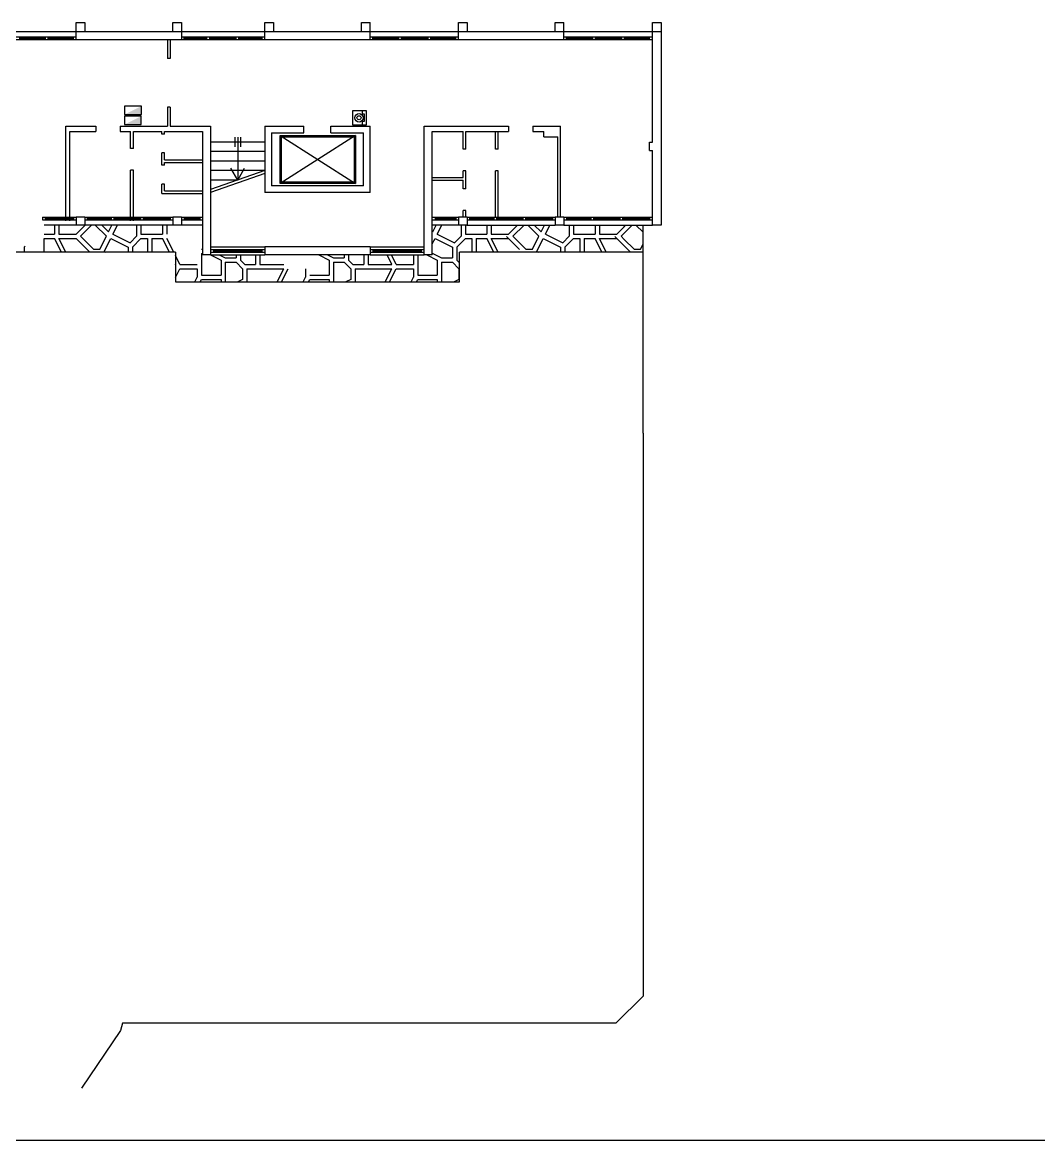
# Model space of a CAD drawing. Header units: millimetres. Extents: x 0 to 180329, y 0 to 340677.
# Drawn here: x 48152 to 85747, y 282661 to 324015 of the extents above; entities that cross this region are included whole.
import ezdxf

# ---------------------------------------------------------------- set-up
doc = ezdxf.new("R2010")
doc.units = ezdxf.units.MM
doc.linetypes.add('CONTINUA', pattern=[0])
doc.layers.add('finestre', color=4, linetype='Continuous')
doc.layers.add('MURI', color=7, linetype='Continuous')

# ---------------------------------------------------------------- blocks, each defined once
blk = doc.blocks.new('PE-flat-1')
at = {"linetype": 'Continuous', "transparency": 33554687}
for p, q in [((0, 0), (0, 552)), ((0, 552), (489, 552)), ((341, 532), (341, 428)), ((341, 428), (417, 428)), ((417, 428), (417, 140)), ((489, 552), (489, 0)), ((489, 0), (0, 0)), ((417, 140), (341, 140)), ((341, 140), (341, 36))]:
    blk.add_line(p, q, dxfattribs=at)
at = {"transparency": 33554687}
for radius in [156, 75]:
    blk.add_circle((224, 279), radius, dxfattribs=at)
blk = doc.blocks.new('Q-flat-4')
at = {"transparency": 33554687}
blk.add_hatch(color=256, dxfattribs=at).paths.add_polyline_path([(-625, -312.5), (0, 0), (0, -312.5)])
for p, q in [((0, 0), (-625, 0)), ((-625, 0), (-625, -312.5)), ((0, -312.5), (0, 0)), ((-625, -312.5), (0, -312.5))]:
    blk.add_line(p, q, dxfattribs=at)
at = {"transparency": 33554687, "const_width": 0.01}
blk.add_lwpolyline([(-625, -312.5), (0, 0), (0, -312.5), (0, -312.5)], close=True, dxfattribs=at)
blk = doc.blocks.new('Q-flat-5')
at = {"transparency": 33554687}
blk.add_hatch(color=256, dxfattribs=at).paths.add_polyline_path([(-625, -312.5), (0, 0), (0, -312.5)])
for p, q in [((0, 0), (-625, 0)), ((-625, 0), (-625, -312.5)), ((0, -312.5), (0, 0)), ((-625, -312.5), (0, -312.5))]:
    blk.add_line(p, q, dxfattribs=at)
at = {"transparency": 33554687, "const_width": 0.01}
blk.add_lwpolyline([(-625, -312.5), (0, 0), (0, -312.5), (0, -312.5)], close=True, dxfattribs=at)

msp = doc.modelspace()

# ---------------------------------------------------------------- linework, layer by layer
at = {"linetype": 'CONTINUA', "transparency": 33554687}
for p, q in [((50139, 323380), (50139, 324015)), ((50139, 324015), (50459, 324015)), ((50459, 324015), (50459, 323680)), ((53719, 323680), (53719, 324015)), ((53719, 324015), (54039, 324015)), ((54039, 324015), (54039, 323380)), ((57117, 323380), (57117, 324015)), ((57117, 324015), (57437, 324015)), ((57437, 324015), (57437, 323680)), ((60697, 323680), (60697, 324015)), ((60697, 324015), (61017, 324015)), ((61017, 323380), (61017, 324015)), ((64287, 323380), (64287, 324015)), ((64287, 324015), (64607, 324015)), ((64607, 324015), (64607, 323680)), ((67867, 323680), (67867, 324015)), ((67867, 324015), (68187, 324015)), ((68187, 323380), (68187, 324015)), ((71457, 324015), (71777, 324015)), ((71457, 319580), (71457, 324015)), ((71777, 324015), (71777, 316517)), ((50459, 323680), (53719, 323680)), ((57437, 323680), (60697, 323680)), ((64607, 323680), (67867, 323680)), ((50139, 323380), (54039, 323380)), ((57117, 323380), (61017, 323380)), ((64287, 323380), (68187, 323380)), ((55117, 320180), (55117, 315417)), ((57117, 320180), (57117, 317717)), ((57117, 320180), (58567, 320180)), ((58567, 319930), (58567, 320180)), ((59567, 319930), (59567, 320180)), ((59567, 320180), (61017, 320180)), ((61017, 317717), (61017, 320180)), ((63017, 315417), (63017, 320180)), ((54817, 319980), (54817, 315417)), ((57367, 319930), (58567, 319930)), ((57367, 319930), (57367, 317967)), ((60476, 319827), (57689, 318058)), ((57689, 319827), (60476, 318058)), ((59567, 319930), (60767, 319930)), ((60767, 317967), (60767, 319930)), ((63317, 315417), (63317, 319980)), ((71457, 316517), (71457, 319280)), ((53407, 318930), (54817, 318930)), ((53407, 318830), (54817, 318830)), ((61017, 317717), (57117, 317717)), ((60767, 317967), (57367, 317967)), ((50459, 316817), (50139, 316817)), ((50139, 316817), (50139, 316517)), ((50459, 316817), (50459, 316517)), ((54039, 316817), (53719, 316817)), ((53719, 316817), (53719, 316517)), ((54039, 316817), (54039, 316517)), ((64607, 316817), (64287, 316817)), ((64287, 316817), (64287, 316517)), ((64607, 316817), (64607, 316517)), ((68187, 316817), (67867, 316817)), ((67867, 316817), (67867, 316517)), ((68187, 316817), (68187, 316517)), ((54817, 316517), (48957, 316517)), ((64607, 316517), (63317, 316517)), ((68187, 316517), (67867, 316517)), ((71088, 316517), (71112, 316493)), ((71777, 316517), (71457, 316517)), ((61017, 315717), (57117, 315717)), ((55117, 315417), (54817, 315417)), ((61017, 315417), (57117, 315417)), ((63317, 315417), (63017, 315417)), ((71112, 308818), (71112, 288007)), ((70112, 287007), (71112, 288007))]:
    msp.add_line(p, q, dxfattribs=at)
at = {"transparency": 33554687}
for p, q in [((27882, 323680), (71777, 323680)), ((70412, 316458), (70469, 316517)), ((71112, 308818), (71112, 316517)), ((180329, 282661), (9343, 282661))]:
    msp.add_line(p, q, dxfattribs=at)
at = {"linetype": 'Continuous', "transparency": 33554687}
for p, q in [((46909, 323680), (50139, 323680)), ((50139, 323380), (50139, 323680)), ((54039, 323680), (57117, 323680)), ((57117, 323380), (57117, 323680)), ((61017, 323680), (64287, 323680)), ((64287, 323380), (64287, 323680)), ((68187, 323680), (71457, 323680)), ((53517, 323380), (53517, 322678)), ((53617, 323380), (53617, 322678)), ((53617, 322678), (53517, 322678)), ((53617, 320883), (53517, 320883)), ((53517, 320883), (53517, 320180)), ((53617, 320883), (53617, 320180)), ((49757, 320180), (50867, 320180)), ((49757, 316680), (49757, 320180)), ((50867, 320180), (50867, 319980)), ((51767, 320180), (51767, 319980)), ((51767, 320180), (53517, 320180)), ((53617, 320180), (55117, 320180)), ((63017, 320180), (66137, 320180)), ((66137, 320180), (66137, 319980)), ((67037, 320180), (67037, 319980)), ((67037, 320180), (68057, 320180)), ((68057, 316817), (68057, 320180)), ((49907, 319980), (50867, 319980)), ((49907, 316680), (49907, 319980)), ((51764, 319980), (52157, 319980)), ((52157, 319346), (52157, 319980)), ((52257, 319980), (53307, 319980)), ((52257, 319346), (52257, 319980)), ((53307, 319886), (53307, 319980)), ((53407, 319886), (53307, 319886)), ((53407, 319886), (53407, 319980)), ((53407, 319980), (54817, 319980)), ((56017, 319765), (56017, 319414)), ((56117, 319768), (56117, 318182)), ((56217, 319765), (56217, 319414)), ((63317, 319980), (64457, 319980)), ((64457, 319327), (64457, 319980)), ((64557, 319327), (64557, 319980)), ((64557, 319980), (66137, 319980)), ((65657, 319327), (65657, 319980)), ((65757, 319327), (65757, 319980)), ((67034, 319980), (67437, 319980)), ((67437, 319780), (67437, 319980)), ((67437, 319780), (67957, 319780)), ((67957, 316817), (67957, 319780)), ((52257, 319346), (52157, 319346)), ((57117, 319586), (55117, 319586)), ((64557, 319327), (64457, 319327)), ((65757, 319327), (65657, 319327)), ((71357, 319280), (71357, 319580)), ((71357, 319580), (71457, 319580)), ((71357, 319280), (71457, 319280)), ((53407, 319186), (53307, 319186)), ((53307, 318736), (53307, 319186)), ((53407, 318930), (53407, 319186)), ((57117, 319235), (55117, 319235)), ((57117, 318884), (55117, 318884)), ((52257, 318546), (52157, 318546)), ((52157, 316680), (52157, 318546)), ((52257, 316680), (52257, 318546)), ((53407, 318736), (53307, 318736)), ((53407, 318736), (53407, 318830)), ((57117, 318533), (55117, 318533)), ((57117, 318533), (55117, 317831)), ((57117, 318427), (55117, 317725)), ((56117, 318182), (55868, 318620)), ((56117, 318182), (56365, 318620)), ((64457, 318280), (64457, 318527)), ((64557, 318527), (64457, 318527)), ((64557, 317863), (64557, 318527)), ((65657, 316817), (65657, 318527)), ((65757, 318527), (65657, 318527)), ((65757, 316817), (65757, 318527)), ((53407, 318036), (53307, 318036)), ((53307, 317680), (53307, 318036)), ((53407, 317780), (53407, 318036)), ((56117, 318182), (55117, 318182)), ((63317, 318280), (64457, 318280)), ((63317, 318180), (64457, 318180)), ((64457, 317863), (64457, 318180)), ((53307, 317680), (54817, 317680)), ((53407, 317780), (54817, 317780)), ((64557, 317863), (64457, 317863)), ((64457, 316817), (64457, 317063)), ((64557, 317063), (64457, 317063)), ((64557, 316817), (64557, 317063)), ((51088, 316517), (51340, 316266)), ((51340, 316266), (51465, 316517)), ((52368, 316517), (52380, 316506)), ((64368, 316517), (64380, 316506)), ((64597, 316517), (67867, 316517)), ((68187, 316517), (71457, 316517)), ((68368, 316517), (68380, 316506)), ((63317, 316288), (63340, 316266)), ((54780, 315626), (54817, 315626)), ((55117, 315717), (57117, 315717)), ((57117, 315717), (57117, 315417)), ((61017, 315717), (61017, 315417)), ((61017, 315717), (63017, 315717)), ((54780, 315466), (54817, 315466)), ((55117, 315417), (57117, 315417)), ((61017, 315417), (63017, 315417)), ((56460, 314426), (56477, 314417))]:
    msp.add_line(p, q, dxfattribs=at)
at = {"color": 8, "linetype": 'CONTINUA', "transparency": 33554687}
for p, q in [((49340, 316517), (49340, 316186)), ((49500, 316517), (49500, 316186)), ((50471, 316517), (50140, 316186)), ((50711, 316517), (50300, 316106)), ((50848, 316517), (51260, 316106)), ((51500, 316186), (51665, 316517)), ((52380, 316506), (52380, 316106)), ((52540, 316517), (52540, 316186)), ((53340, 316517), (53340, 316186)), ((53500, 316517), (53500, 316186)), ((63340, 316266), (63465, 316517)), ((63500, 316186), (63665, 316517)), ((64380, 316506), (64380, 316106)), ((64540, 316517), (64540, 316186)), ((65340, 316517), (65340, 316186)), ((65500, 316517), (65500, 316186)), ((66471, 316517), (66140, 316186)), ((66711, 316517), (66300, 316106)), ((66848, 316517), (67260, 316106)), ((67088, 316517), (67340, 316266)), ((67340, 316266), (67465, 316517)), ((67500, 316186), (67665, 316517)), ((68380, 316506), (68380, 316106)), ((68540, 316517), (68540, 316186)), ((69340, 316517), (69340, 316186)), ((69500, 316517), (69500, 316186)), ((70412, 316458), (70140, 316186)), ((70711, 316517), (70300, 316106)), ((70848, 316517), (71112, 316253)), ((48940, 316026), (48940, 315517)), ((48957, 316186), (49340, 316186)), ((48957, 316026), (49340, 316026)), ((49594, 315517), (49340, 316026)), ((49500, 316186), (50140, 316186)), ((49754, 315517), (49500, 316026)), ((49500, 316026), (50140, 316026)), ((50140, 316026), (50620, 315546)), ((50300, 316106), (50780, 315626)), ((51020, 315626), (51260, 316106)), ((51180, 315546), (51420, 316026)), ((51420, 316026), (52060, 315706)), ((51500, 316186), (52140, 315866)), ((52140, 315866), (52380, 316106)), ((52220, 315706), (52540, 316026)), ((52540, 316186), (53340, 316186)), ((52540, 316026), (52780, 316026)), ((52780, 316026), (52780, 315517)), ((52940, 316026), (53340, 316026)), ((52940, 316026), (52940, 315517)), ((53594, 315517), (53340, 316026)), ((53754, 315517), (53500, 316026)), ((63317, 315820), (63420, 316026)), ((63420, 316026), (64060, 315706)), ((63500, 316186), (64140, 315866)), ((64140, 315866), (64380, 316106)), ((64220, 315706), (64540, 316026)), ((64540, 316186), (65340, 316186)), ((64540, 316026), (64780, 316026)), ((64780, 316026), (64780, 315517)), ((64940, 316026), (65340, 316026)), ((64940, 316026), (64940, 315517)), ((65594, 315517), (65340, 316026)), ((65500, 316186), (66140, 316186)), ((65754, 315517), (65500, 316026)), ((65500, 316026), (66140, 316026)), ((66064, 316101), (66544, 315621)), ((66300, 316106), (66780, 315626)), ((67020, 315626), (67260, 316106)), ((67180, 315546), (67420, 316026)), ((67420, 316026), (68060, 315706)), ((67500, 316186), (68140, 315866)), ((68140, 315866), (68380, 316106)), ((68220, 315706), (68540, 316026)), ((68540, 316186), (69340, 316186)), ((68540, 316026), (68780, 316026)), ((68780, 316026), (68780, 315517)), ((68940, 316026), (69340, 316026)), ((68940, 316026), (68940, 315517)), ((69594, 315517), (69340, 316026)), ((69500, 316186), (70140, 316186)), ((69754, 315517), (69500, 316026)), ((69500, 316026), (70140, 316026)), ((70064, 316101), (70415, 315750)), ((70413, 316219), (70300, 316106)), ((70300, 316106), (70414, 315991)), ((70414, 315991), (70780, 315626)), ((48220, 315706), (48256, 315742)), ((48220, 315706), (48220, 315517)), ((50620, 315546), (50620, 315517)), ((50780, 315626), (51020, 315626)), ((51180, 315546), (51237, 315517)), ((52060, 315706), (52060, 315517)), ((52220, 315706), (52220, 315517)), ((64060, 315706), (64060, 315306)), ((64220, 315706), (64220, 315226)), ((66620, 315546), (66620, 315517)), ((66780, 315626), (67020, 315626)), ((67180, 315546), (67237, 315517)), ((68060, 315706), (68060, 315517)), ((68220, 315706), (68220, 315517)), ((70415, 315750), (70620, 315546)), ((70620, 315546), (70620, 315517)), ((70780, 315626), (71020, 315626)), ((71020, 315626), (71112, 315811)), ((53817, 315517), (47465, 315517)), ((48780, 315528), (48780, 315517)), ((53817, 315517), (53817, 314417)), ((53980, 315066), (53817, 315391)), ((54780, 315466), (54780, 314666)), ((55117, 315417), (55500, 315226)), ((55437, 315417), (55660, 315306)), ((55500, 315226), (55500, 314666)), ((55660, 315306), (56060, 315306)), ((55660, 315146), (56060, 315146)), ((55660, 315146), (55660, 314417)), ((56060, 315417), (56060, 315306)), ((56060, 315146), (56300, 314906)), ((56220, 315417), (56220, 315226)), ((56220, 315226), (56380, 315066)), ((56780, 315417), (56780, 315066)), ((56940, 315417), (56940, 315066)), ((59117, 315417), (59500, 315226)), ((59437, 315417), (59660, 315306)), ((59500, 315226), (59500, 314666)), ((59660, 315306), (60060, 315306)), ((59660, 315146), (60060, 315146)), ((59660, 315146), (59660, 314417)), ((60060, 315417), (60060, 315306)), ((60060, 315146), (60300, 314906)), ((60220, 315417), (60220, 315226)), ((60220, 315226), (60380, 315066)), ((60780, 315417), (60780, 315066)), ((60940, 315417), (60940, 315066)), ((61820, 315066), (61644, 315417)), ((61980, 315066), (61804, 315417)), ((62620, 315417), (62620, 315066)), ((62780, 315417), (62780, 314666)), ((63117, 315417), (63500, 315226)), ((63317, 315477), (63660, 315306)), ((63500, 315226), (63500, 314666)), ((63660, 315306), (64060, 315306)), ((63660, 315146), (64060, 315146)), ((63660, 315146), (63660, 314417)), ((64060, 315146), (64300, 314906)), ((64220, 315226), (64317, 315128)), ((64317, 314417), (64317, 315517)), ((71112, 315517), (64317, 315517)), ((53820, 315066), (53817, 315071)), ((53817, 315066), (53820, 315066)), ((53817, 314580), (53980, 314906)), ((53817, 314900), (53820, 314906)), ((53817, 314906), (53820, 314906)), ((53980, 315066), (54620, 315066)), ((53980, 314906), (54620, 314906)), ((54620, 314906), (54620, 314586)), ((56300, 314906), (56300, 314506)), ((56380, 315066), (56780, 315066)), ((56460, 314906), (57820, 314906)), ((56460, 314906), (56460, 314426)), ((56940, 315066), (57820, 315066)), ((57575, 314417), (57820, 314906)), ((57735, 314417), (57980, 314906)), ((58620, 314906), (58620, 314586)), ((60300, 314906), (60300, 314506)), ((60380, 315066), (60780, 315066)), ((60460, 314906), (61820, 314906)), ((60460, 314906), (60460, 314426)), ((60940, 315066), (61820, 315066)), ((61575, 314417), (61820, 314906)), ((61735, 314417), (61980, 314906)), ((61980, 315066), (62620, 315066)), ((61980, 314906), (62620, 314906)), ((62620, 314906), (62620, 314586)), ((64300, 314906), (64300, 314506)), ((53817, 314417), (64317, 314417)), ((54535, 314417), (54620, 314586)), ((54735, 314417), (54780, 314506)), ((54780, 314666), (55500, 314666)), ((54780, 314506), (55500, 314506)), ((55500, 314506), (55500, 314417)), ((56300, 314506), (56123, 314417)), ((58535, 314417), (58620, 314586)), ((58735, 314417), (58780, 314506)), ((58780, 314666), (59500, 314666)), ((58780, 314506), (59500, 314506)), ((59500, 314506), (59500, 314417)), ((60300, 314506), (60123, 314417)), ((60460, 314426), (60477, 314417)), ((62535, 314417), (62620, 314586)), ((62735, 314417), (62780, 314506)), ((62780, 314666), (63500, 314666)), ((62780, 314506), (63500, 314506)), ((63500, 314506), (63500, 314417)), ((64300, 314506), (64123, 314417))]:
    msp.add_line(p, q, dxfattribs=at)
at = {"linetype": 'Continuous', "transparency": 33554687}
for points in [[(60476, 319827), (60476, 318058), (57689, 318058), (57689, 319827)], [(60426, 319777), (60426, 318108), (57739, 318108), (57739, 319777)]]:
    msp.add_lwpolyline(points, close=True, dxfattribs=at)
at = {"linetype": 'CONTINUA', "transparency": 33554687}
msp.add_lwpolyline([(70112, 287007), (51855, 287007), (51776, 286738), (50343, 284605)], dxfattribs=at)
at = {"layer": 'finestre', "linetype": 'Continuous', "transparency": 33554687}
for p, q in [((46909, 323480), (50139, 323480)), ((48036, 323430), (49012, 323430)), ((49012, 323380), (49012, 323480)), ((49112, 323380), (49112, 323480)), ((49112, 323430), (50039, 323430)), ((50039, 323380), (50039, 323480)), ((54039, 323480), (57117, 323480)), ((54139, 323380), (54139, 323480)), ((54139, 323430), (54981, 323430)), ((54981, 323380), (54981, 323480)), ((55081, 323380), (55081, 323480)), ((55081, 323430), (56057, 323430)), ((56057, 323380), (56057, 323480)), ((56157, 323380), (56157, 323480)), ((56157, 323430), (57017, 323430)), ((57017, 323380), (57017, 323480)), ((61017, 323480), (64287, 323480)), ((61117, 323380), (61117, 323480)), ((61117, 323430), (62083, 323430)), ((62083, 323380), (62083, 323480)), ((62183, 323380), (62183, 323480)), ((62183, 323430), (63160, 323430)), ((63160, 323380), (63160, 323480)), ((63260, 323380), (63260, 323480)), ((63260, 323430), (64187, 323430)), ((64187, 323380), (64187, 323480)), ((68187, 323480), (71457, 323480)), ((68287, 323380), (68287, 323480)), ((68287, 323430), (69253, 323430)), ((69253, 323380), (69253, 323480)), ((69353, 323380), (69353, 323480)), ((69353, 323430), (70330, 323430)), ((70330, 323380), (70330, 323480)), ((70430, 323380), (70430, 323480)), ((70430, 323430), (71357, 323430)), ((71357, 323380), (71357, 323480)), ((46909, 323380), (50139, 323380)), ((54039, 323380), (57117, 323380)), ((61017, 323380), (64287, 323380)), ((68187, 323380), (71457, 323380)), ((48897, 316817), (50139, 316817)), ((50039, 316817), (50039, 316717)), ((50459, 316817), (53719, 316817)), ((50549, 316817), (50549, 316717)), ((51441, 316817), (51441, 316717)), ((51541, 316817), (51541, 316717)), ((52518, 316817), (52518, 316717)), ((52618, 316817), (52618, 316717)), ((53619, 316817), (53619, 316717)), ((54039, 316817), (54817, 316817)), ((54139, 316817), (54139, 316717)), ((54717, 316817), (54717, 316717)), ((63317, 316817), (64287, 316817)), ((63417, 316817), (63417, 316717)), ((64187, 316817), (64187, 316717)), ((64597, 316817), (67867, 316817)), ((64697, 316817), (64697, 316717)), ((65589, 316817), (65589, 316717)), ((65689, 316817), (65689, 316717)), ((66665, 316817), (66665, 316717)), ((66765, 316817), (66765, 316717)), ((67767, 316817), (67767, 316717)), ((68187, 316817), (71457, 316817)), ((68287, 316817), (68287, 316717)), ((69179, 316817), (69179, 316717)), ((69279, 316817), (69279, 316717)), ((70255, 316817), (70255, 316717)), ((70355, 316817), (70355, 316717)), ((71357, 316817), (71357, 316717)), ((48897, 316717), (50139, 316717)), ((50459, 316717), (53719, 316717)), ((50549, 316767), (51441, 316767)), ((51541, 316767), (52518, 316767)), ((52618, 316767), (53619, 316767)), ((54039, 316717), (54817, 316717)), ((54139, 316767), (54717, 316767)), ((63317, 316717), (64287, 316717)), ((63417, 316767), (64187, 316767)), ((64607, 316717), (67867, 316717)), ((64697, 316767), (65589, 316767)), ((65689, 316767), (66665, 316767)), ((66765, 316767), (67767, 316767)), ((68187, 316717), (71457, 316717)), ((68287, 316767), (69179, 316767)), ((69279, 316767), (70255, 316767)), ((70355, 316767), (71357, 316767)), ((55117, 315617), (57117, 315617)), ((55217, 315617), (55217, 315517)), ((55217, 315567), (57017, 315567)), ((57017, 315517), (57017, 315617)), ((61017, 315617), (63017, 315617)), ((61117, 315617), (61117, 315517)), ((61117, 315567), (62917, 315567)), ((62917, 315517), (62917, 315617)), ((55117, 315517), (57117, 315517)), ((61017, 315517), (63017, 315517))]:
    msp.add_line(p, q, dxfattribs=at)
at = {"layer": 'finestre', "linetype": 'CONTINUA', "transparency": 33554687}
for p, q in [((48897, 316817), (48897, 316717)), ((48997, 316817), (48997, 316717)), ((48997, 316767), (50039, 316767))]:
    msp.add_line(p, q, dxfattribs=at)

# ---------------------------------------------------------------- block references
at = {"layer": 'MURI'}
for name, p in [('Q-flat-4', (52554, 320918)), ('Q-flat-5', (52549, 320544)), ('PE-flat-1', (60381, 320207))]:
    msp.add_blockref(name, p, dxfattribs=at)

doc.saveas('drawing.dxf')
